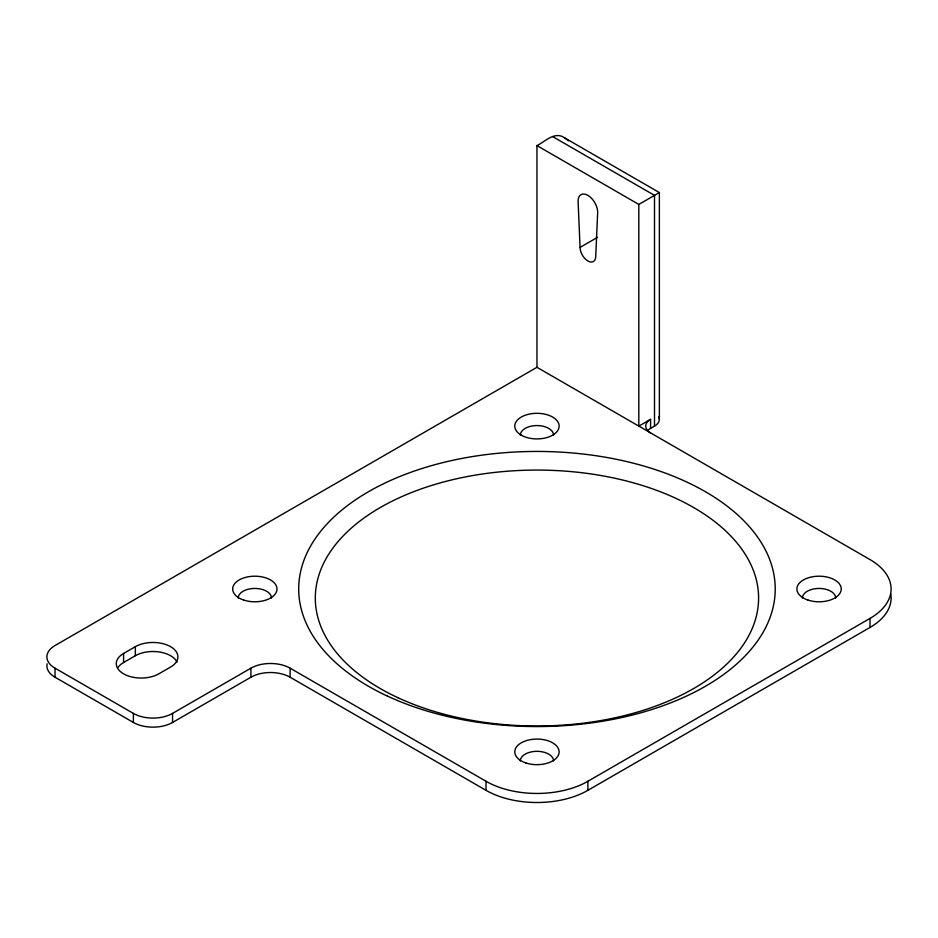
<?xml version="1.0" encoding="UTF-8"?>
<svg xmlns="http://www.w3.org/2000/svg" width="938" height="938" viewBox="0 0 938 938"><rect width="100%" height="100%" fill="white"/><g stroke="black" fill="none" stroke-linecap="round" stroke-linejoin="round"><path stroke-width="1.41" d="M890.748 593.965A72.038 41.589 0 0 1 870.007 627.452L587.892 790.324A72.038 41.589 0 0 1 486.013 790.324L290.112 677.213A27.706 15.993 0 0 0 250.927 677.213L172.557 722.459A27.706 15.993 0 0 1 133.384 722.459L55.014 677.213L55.014 668.173A27.706 15.993 0 0 1 55.014 645.543L536.958 367.297L536.958 145.601C545.107 141.626 554.721 131.003 564.383 137.722L659.367 192.56L659.367 419.333M536.958 145.601L638.825 204.425L659.367 192.56M580.059 247.409L578.089 201.025A13.847 7.996 60 0 1 587.892 195.374A13.847 7.996 60 0 1 597.682 212.34L595.724 256.449A11.08 6.402 60 0 1 587.892 260.975A11.08 6.402 60 0 1 580.059 247.409L597.506 237.326M123.582 653.458L135.342 646.681A24.939 14.398 0 0 1 170.599 646.681A24.939 14.398 0 0 1 170.599 667.035L158.85 673.824A24.939 14.398 0 0 1 123.582 673.824A24.939 14.398 0 0 1 123.582 653.458L123.582 662.509A24.939 14.398 0 0 0 117.778 667.774M123.582 662.509L135.342 655.721A24.939 14.398 0 0 1 177.059 662.181M647.935 430.366A16.626 9.603 0 0 1 650.585 428.385L650.585 419.333L638.825 426.122L638.825 204.425M650.585 428.385L654.501 426.122A16.626 9.603 0 0 0 658.804 416.847M55.014 668.173L133.384 713.408A27.706 15.993 0 0 0 172.557 713.408L250.927 668.173A27.706 15.993 0 0 1 290.112 668.173L486.013 781.272A72.038 41.589 0 0 0 587.892 781.272L870.007 618.4A72.038 41.589 0 0 0 870.007 559.587L536.958 367.297M552.623 136.561L654.501 195.374L654.501 426.122M564.383 137.722L568.686 140.864M870.007 618.4L870.007 627.452M587.892 781.272L587.892 790.324M486.013 781.272L486.013 790.324M290.112 668.173L290.112 677.213M250.927 668.173L250.927 677.213M172.557 713.408L172.557 722.459M135.342 646.681L135.342 655.721M133.384 713.408L133.384 722.459M520.332 435.162A16.626 9.603 0 0 1 536.958 425.571A16.626 9.603 0 0 1 553.572 435.162M520.332 760.917A16.626 9.603 0 0 1 536.958 751.315A16.626 9.603 0 0 1 553.572 760.917M238.217 598.045A16.626 9.603 0 0 1 254.843 588.443A16.626 9.603 0 0 1 271.469 598.045M650.585 432.899A16.626 9.603 0 0 1 650.585 419.333M802.436 598.045A16.626 9.603 0 0 1 819.062 588.443A16.626 9.603 0 0 1 835.688 598.045M55.014 677.213A27.706 15.993 0 0 1 47.135 663.823M397.794 697.638A221.649 127.967 0 0 0 755.934 617.814A221.649 127.967 0 0 0 457.123 478.661A221.649 127.967 0 0 0 397.794 697.638M387.359 696.066A238.275 137.569 0 0 0 772.361 610.251A238.275 137.569 0 0 0 451.143 460.664A238.275 137.569 0 0 0 387.359 696.066M521.282 435.162A22.16 12.792 0 0 0 558.368 429.428A22.16 12.792 0 0 0 531.213 413.752A22.16 12.792 0 0 0 521.282 435.162M525.866 762.946A22.16 12.792 0 0 0 559.118 751.866A22.16 12.792 0 0 0 525.866 740.785A22.16 12.792 0 0 0 525.866 762.946M243.763 600.074A22.16 12.792 0 0 0 277.003 588.994A22.16 12.792 0 0 0 243.763 577.914A22.16 12.792 0 0 0 243.763 600.074M807.981 600.074A22.16 12.792 0 0 0 841.234 588.994A22.16 12.792 0 0 0 807.981 577.914A22.16 12.792 0 0 0 807.981 600.074"/></g></svg>
